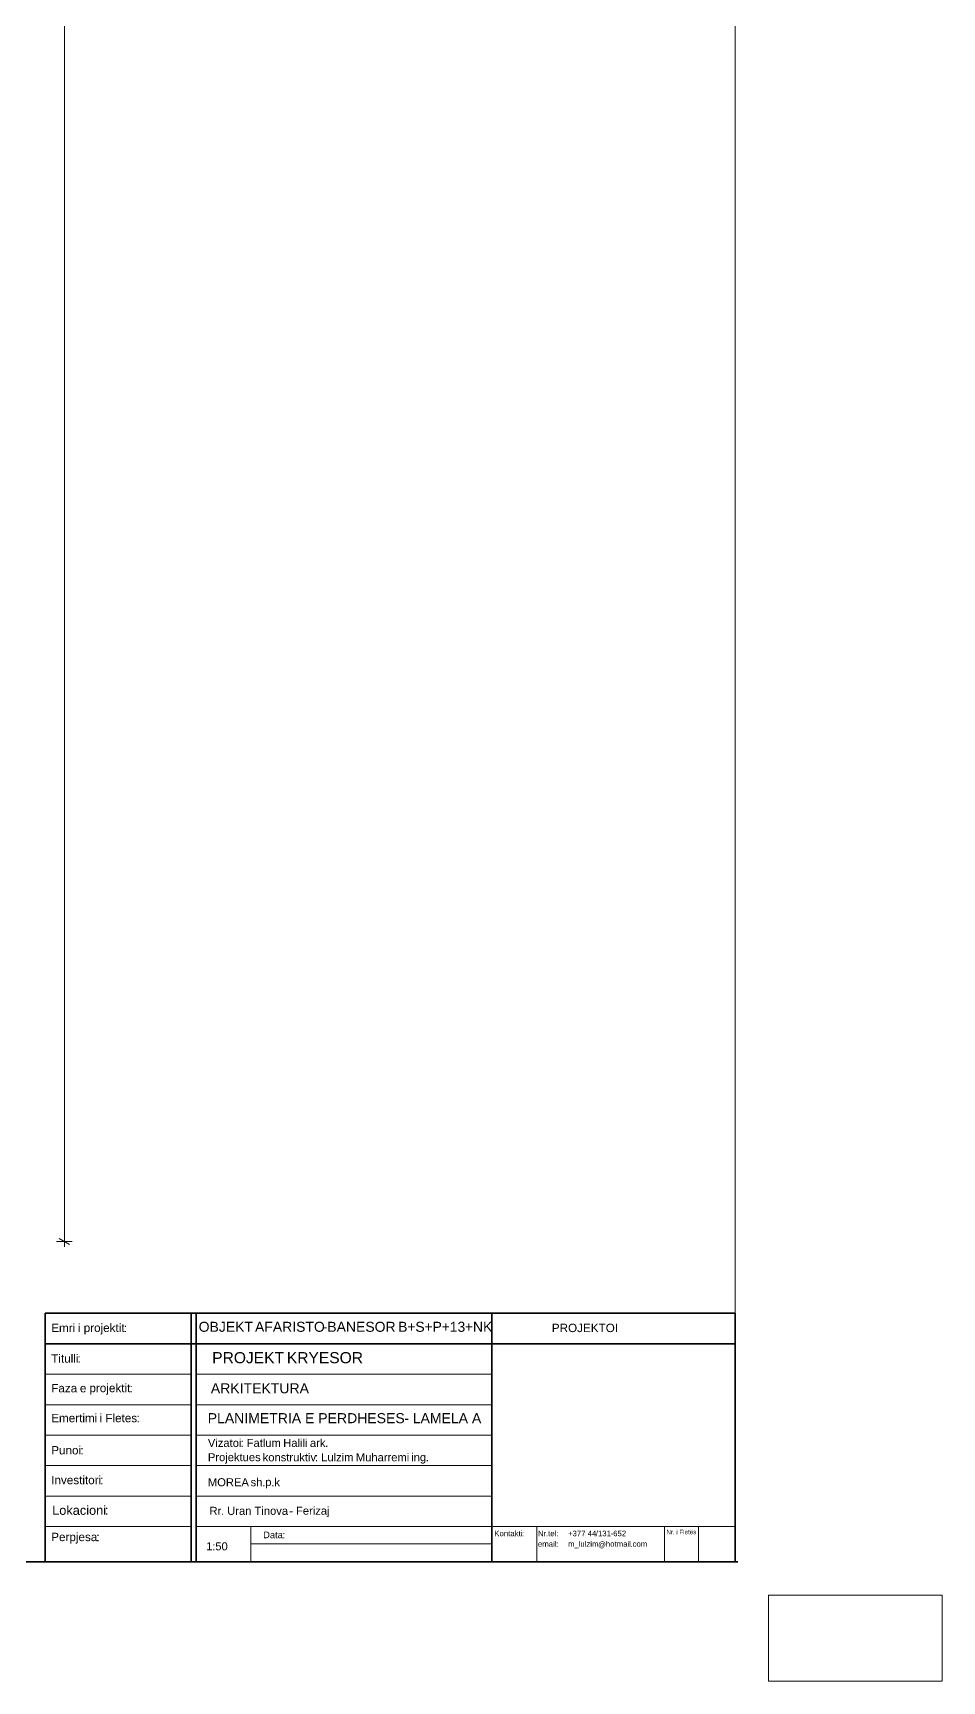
# Model space of a CAD drawing. Header units: millimetres. Extents: x -117066 to -55301, y -75598 to 14871.
# Drawn here: x -68193 to -55301, y -75598 to -52236 of the extents above; entities that cross this region are included whole.
import ezdxf

# ---------------------------------------------------------------- set-up
doc = ezdxf.new("R2010")
doc.units = ezdxf.units.MM
doc.header["$MEASUREMENT"] = 0
doc.header["$XCLIPFRAME"] = 0
doc.layers.add('Drawing & Figure', color=7, linetype='Continuous')
for name, color, linetype, lineweight in [('Drawing & Figure_Pen_No__1', 7, 'Continuous', 13), ('Drawing & Figure_Pen_No__101', 252, 'Continuous', 13), ('Drawing & Figure_Pen_No__7', 7, 'Continuous', 35)]:
    doc.layers.add(name, color=color, linetype=linetype, lineweight=lineweight)
doc.styles.add('GENERATED_STYLE_1', font='arial.ttf')
picture_1 = doc.add_image_def('image1.bmp', size_in_pixel=(2048, 1447))

msp = doc.modelspace()

# ---------------------------------------------------------------- linework, layer by layer
at = {"layer": 'Drawing & Figure_Pen_No__1', "color": 7, "linetype": 'Continuous', "lineweight": 13}
for points in [[(-58233.9, -34626.2), (-58233.9, -73909.9)], [(-67822.6, -69324.9), (-67672.6, -69411.4)], [(-58233.9, -73909.9), (-58233.9, -70817)], [(-65949.1, -71248.8), (-68021.3, -71248.8)], [(-61686.6, -71248.8), (-65878.9, -71248.8)], [(-65949.1, -71680.6), (-68021.3, -71680.6)], [(-61686.6, -71680.6), (-65878.9, -71680.6)], [(-65949.1, -72112.4), (-68021.3, -72112.4)], [(-61686.6, -72112.4), (-65878.9, -72112.4)], [(-65949.1, -72544.3), (-68021.3, -72544.3)], [(-61686.6, -72544.3), (-65878.9, -72544.3)], [(-65949.1, -72976), (-68021.3, -72976)], [(-61686.6, -72976), (-65878.9, -72976)], [(-65949.1, -73407.9), (-68021.3, -73407.9)], [(-58233.9, -73407.9), (-65878.9, -73407.9)], [(-65101.9, -73909.9), (-65101.9, -73407.9)], [(-61049.2, -73407.9), (-61049.2, -73909.9)], [(-59237.3, -73407.9), (-59237.3, -73909.9)], [(-58754.9, -73407.9), (-58754.9, -73909.9)], [(-61686.6, -73651.4), (-65101.9, -73651.4)], [(-87303.3, -73909.9), (-58233.9, -73909.9)]]:
    msp.add_lwpolyline(points, dxfattribs=at)
msp.add_lwpolyline([(-55300.7, -75597.8), (-57761.2, -75597.8), (-57761.2, -74382.6), (-55300.7, -74382.6)], close=True, dxfattribs=at)
at = {"layer": 'Drawing & Figure_Pen_No__101', "color": 252, "linetype": 'Continuous', "lineweight": 13}
for points in [[(-67747.6, -69368.1), (-67747.6, -35635.1)], [(-67635.1, -69368.1), (-67860.1, -69368.1)], [(-67747.6, -69441.5), (-67747.6, -69368.1)]]:
    msp.add_lwpolyline(points, dxfattribs=at)
at = {"layer": 'Drawing & Figure_Pen_No__7', "color": 7, "linetype": 'Continuous', "lineweight": 35}
for points in [[(-68021.3, -70385.1), (-68021.3, -73909.9)], [(-58233.9, -70385.1), (-68021.3, -70385.1)], [(-65949.1, -70385.1), (-65949.1, -73909.9)], [(-65878.9, -70385.1), (-65878.9, -73909.9)], [(-61686.6, -70385.1), (-61686.6, -73909.9)], [(-58233.9, -73909.9), (-58233.9, -70385.1)], [(-58233.9, -70817), (-68021.3, -70817)], [(-58196.2, -73909.9), (-114132.4, -73909.9)], [(-68021.3, -73909.9), (-58233.9, -73909.9)]]:
    msp.add_lwpolyline(points, dxfattribs=at)

# ---------------------------------------------------------------- texts
at = {"layer": 'Drawing & Figure_Pen_No__1', "color": 7, "linetype": 'Continuous', "lineweight": 13, "attachment_point": 7, "style": 'GENERATED_STYLE_1'}
for s, insert, char_height in [('\\A1;{\\pql;\\fArial|b0|i0|c0|p34;Emri}', (-67934.2, -70651.4), 118.582), ('\\A1;{\\pql;\\fArial|b0|i0|c0|p34;i}', (-67554.8, -70651.4), 118.582), ('\\A1;{\\pql;\\fArial|b0|i0|c0|p34;projektit}', (-67473.5, -70685.5), 118.582), ('\\A1;{\\pql;\\fArial|b0|i0|c0|p34;OBJEKT}', (-65843, -70649.5), 141.802), ('\\A1;{\\pql;\\fArial|b0|i0|c0|p34;AFARISTO}', (-65044.3, -70649.5), 141.802), ('\\A1;{\\pql;\\fArial|b0|i0|c0|p34;BANESOR}', (-64018.8, -70649.5), 141.802), ('\\A1;{\\pql;\\fArial|b0|i0|c0|p34;B}', (-63014.1, -70647.1), 141.802), ('\\A1;{\\pql;\\fArial|b0|i0|c0|p34;+}', (-62884.3, -70647.1), 141.802), ('\\A1;{\\pql;\\fArial|b0|i0|c0|p34;S}', (-62770.2, -70649.5), 141.802), ('\\A1;{\\pql;\\fArial|b0|i0|c0|p34;+}', (-62640.6, -70647.1), 141.802), ('\\A1;{\\pql;\\fArial|b0|i0|c0|p34;P}', (-62526.3, -70647.1), 141.802), ('\\A1;{\\pql;\\fArial|b0|i0|c0|p34;+}', (-62396.8, -70647.1), 141.802), ('\\A1;{\\pql;\\fArial|b0|i0|c0|p34;13}', (-62282.7, -70649.6), 141.802), ('\\A1;{\\pql;\\fArial|b0|i0|c0|p34;+}', (-62067.6, -70647.1), 141.802), ('\\A1;{\\pql;\\fArial|b0|i0|c0|p34;NK}', (-61953.3, -70647.1), 141.802), ('\\A1;{\\pql;\\fArial|b0|i0|c0|p34;PROJEKTOI}', (-60834.5, -70653.3), 118.582), ('\\A1;{\\pql;\\fArial|b0|i0|c0|p34;:}', (-66905.2, -70651.4), 118.582), ('\\A1;{\\pql;\\fArial|b0|i0|c0|p34;-}', (-64083.6, -70647.1), 141.802), ('\\A1;{\\pql;\\fArial|b0|i0|c0|p34;Titulli}', (-67934.2, -71086.5), 118.582), ('\\A1;{\\pql;\\fArial|b0|i0|c0|p34;:}', (-67561.3, -71084.6), 118.582), ('\\A1;{\\pql;\\fArial|b0|i0|c0|p34;PROJEKT}', (-65650.9, -71095.5), 158.11), ('\\A1;{\\pql;\\fArial|b0|i0|c0|p34;KRYESOR}', (-64592.6, -71095.5), 158.11), ('\\A1;{\\pql;\\fArial|b0|i0|c0|p34;Faza}', (-67934.2, -71506.9), 118.582), ('\\A1;{\\pql;\\fArial|b0|i0|c0|p34;e}', (-67527.7, -71506.9), 118.582), ('\\A1;{\\pql;\\fArial|b0|i0|c0|p34;projektit}', (-67392.2, -71539.2), 118.582), ('\\A1;{\\pql;\\fArial|b0|i0|c0|p34;:}', (-66823.9, -71505.1), 118.582), ('\\A1;{\\pql;\\fArial|b0|i0|c0|p34;ARKITEKTURA}', (-65670.4, -71521.2), 142.299), ('\\A1;{\\pql;\\fArial|b0|i0|c0|p34;Emertimi}', (-67934.2, -71930.9), 118.582), ('\\A1;{\\pql;\\fArial|b0|i0|c0|p34;i}', (-67248, -71929), 118.582), ('\\A1;{\\pql;\\fArial|b0|i0|c0|p34;Fletes}', (-67166.6, -71930.9), 118.582), ('\\A1;{\\pql;\\fArial|b0|i0|c0|p34;:}', (-66724.1, -71929), 118.582), ('\\A1;{\\pql;\\fArial|b0|i0|c0|p34;PLANIMETRIA E PERDHESES}', (-65715.2, -71944.9), 142.299), ('\\A1;{\\pql;\\fArial|b0|i0|c0|p34;-}', (-62927.3, -71942.5), 142.299), ('\\A1;{\\pql;\\fArial|b0|i0|c0|p34;LAMELA \\fArial|b0|i0|c0|p34;A}', (-62807.5, -71942.5), 142.299), ('\\A1;{\\pql;\\fArial|b0|i0|c0|p34;Vizatoi}', (-65712.2, -72281), 113.442), ('\\A1;{\\pql;\\fArial|b0|i0|c0|p34;Fatlum}', (-65162.4, -72281), 113.442), ('\\A1;{\\pql;\\fArial|b0|i0|c0|p34;Halili}', (-64643.8, -72281), 113.442), ('\\A1;{\\pql;\\fArial|b0|i0|c0|p34;ark}', (-64265.2, -72281), 113.442), ('\\A1;{\\pql;\\fArial|b0|i0|c0|p34;Punoi}', (-67934.2, -72387.1), 118.582), ('\\A1;{\\pql;\\fArial|b0|i0|c0|p34;:}', (-67520, -72385.2), 118.582), ('\\A1;{\\pql;\\fArial|b0|i0|c0|p34;Projektues}', (-65712.2, -72515.7), 113.442), ('\\A1;{\\pql;\\fArial|b0|i0|c0|p34;:}', (-65249.4, -72279.2), 113.442), ('\\A1;{\\pql;\\fArial|b0|i0|c0|p34;konstruktiv}', (-64935.3, -72484.8), 113.442), ('\\A1;{\\pql;\\fArial|b0|i0|c0|p34;:}', (-64192.7, -72483), 113.442), ('\\A1;{\\pql;\\fArial|b0|i0|c0|p34;Lulzim}', (-64105.6, -72484.8), 113.442), ('\\A1;{\\pql;\\fArial|b0|i0|c0|p34;.}', (-64049.6, -72279.2), 113.442), ('\\A1;{\\pql;\\fArial|b0|i0|c0|p34;Muharremi}', (-63614, -72484.8), 113.442), ('\\A1;{\\pql;\\fArial|b0|i0|c0|p34;ing}', (-62828.8, -72515.7), 113.442), ('\\A1;{\\pql;\\fArial|b0|i0|c0|p34;.}', (-62622.4, -72483), 113.442), ('\\A1;{\\pql;\\fArial|b0|i0|c0|p34;Investitori}', (-67934.2, -72809.6), 118.582), ('\\A1;{\\pql;\\fArial|b0|i0|c0|p34;:}', (-67239.2, -72807.7), 118.582), ('\\A1;{\\pql;\\fArial|b0|i0|c0|p34;MOREA}', (-65712.2, -72838.1), 113.442), ('\\A1;{\\pql;\\fArial|b0|i0|c0|p34;sh}', (-65106.4, -72838), 113.442), ('\\A1;{\\pql;\\fArial|b0|i0|c0|p34;.}', (-64942.5, -72836.2), 113.442), ('\\A1;{\\pql;\\fArial|b0|i0|c0|p34;p}', (-64899, -72867.1), 113.442), ('\\A1;{\\pql;\\fArial|b0|i0|c0|p34;.}', (-64813, -72836.2), 113.442), ('\\A1;{\\pql;\\fArial|b0|i0|c0|p34;k}', (-64769.2, -72836.2), 113.442), ('\\A1;{\\pql;\\fArial|b0|i0|c0|p34;Lokacioni}', (-67920.7, -73243.7), 129.549), ('\\A1;{\\pql;\\fArial|b0|i0|c0|p34;Ferizaj}', (-64462.5, -73274.3), 113.442), ('\\A1;{\\pql;\\fArial|b0|i0|c0|p34;:}', (-67173.4, -73241.7), 129.549), ('\\A1;{\\pql;\\fArial|b0|i0|c0|p34;Rr}', (-65689.4, -73241.7), 113.442), ('\\A1;{\\pql;\\fArial|b0|i0|c0|p34;.}', (-65525.6, -73241.7), 113.442), ('\\A1;{\\pql;\\fArial|b0|i0|c0|p34;Uran Tinova}', (-65438.5, -73243.5), 113.442), ('\\A1;{\\pql;\\fArial|b0|i0|c0|p34;-}', (-64557.8, -73241.7), 113.442), ('\\A1;{\\pql;\\fArial|b0|i0|c0|p34;Perpjesa}', (-67934.2, -73650.5), 118.582), ('\\A1;{\\pql;\\fArial|b0|i0|c0|p34;:}', (-67294.4, -73616.3), 118.582), ('\\A1;{\\pql;\\fArial|b0|i0|c0|p34;Data}', (-64929, -73574.6), 94.866), ('\\A1;{\\pql;\\fArial|b0|i0|c0|p34;:}', (-64654.9, -73573.1), 94.866), ('\\A1;{\\pql;\\fArial|b0|i0|c0|p34;Kontakti}', (-61650.2, -73546.1), 79.055), ('\\A1;{\\pql;\\fArial|b0|i0|c0|p34;:}', (-61259.2, -73544.8), 79.055), ('\\A1;{\\pql;\\fArial|b0|i0|c0|p34;Nr}', (-61032.1, -73544.8), 79.055), ('\\A1;{\\pql;\\fArial|b0|i0|c0|p34;.}', (-60917.8, -73544.8), 79.055), ('\\A1;{\\pql;\\fArial|b0|i0|c0|p34;tel}', (-60887.5, -73546.1), 79.055), ('\\A1;{\\pql;\\fArial|b0|i0|c0|p34;:}', (-60773.2, -73544.8), 79.055), ('\\A1;{\\pql;\\fArial|b0|i0|c0|p34;+}', (-60605.1, -73544.8), 79.055), ('\\A1;{\\pql;\\fArial|b0|i0|c0|p34;377 44}', (-60541.4, -73546.2), 79.055), ('\\A1;{\\pql;\\fArial|b0|i0|c0|p34;/}', (-60211.2, -73546.1), 79.055), ('\\A1;{\\pql;\\fArial|b0|i0|c0|p34;131}', (-60180.7, -73546.2), 79.055), ('\\A1;{\\pql;\\fArial|b0|i0|c0|p34;-}', (-60000.8, -73544.8), 79.055), ('\\A1;{\\pql;\\fArial|b0|i0|c0|p34;652}', (-59964.6, -73546.1), 79.055), ('\\A1;{\\pql;\\fArial|b0|i0|c0|p34;Nr}', (-59209.2, -73516.8), 63.244), ('\\A1;{\\pql;\\fArial|b0|i0|c0|p34;.}', (-59117.7, -73516.8), 63.244), ('\\A1;{\\pql;\\fArial|b0|i0|c0|p34;i}', (-59069.1, -73516.8), 63.244), ('\\A1;{\\pql;\\fArial|b0|i0|c0|p34;Fletës}', (-59025.8, -73517.8), 63.244), ('\\A1;{\\pql;\\fArial|b0|i0|c0|p34;1}', (-65736.7, -73744.9), 113.442), ('\\A1;{\\pql;\\fArial|b0|i0|c0|p34;:}', (-65650.6, -73744.9), 113.442), ('\\A1;{\\pql;\\fArial|b0|i0|c0|p34;50}', (-65607.1, -73746.8), 113.442), ('\\A1;{\\pql;\\fArial|b0|i0|c0|p34;email}', (-61032.1, -73695.1), 79.055), ('\\A1;{\\pql;\\fArial|b0|i0|c0|p34;:}', (-60774, -73693.9), 79.055), ('\\A1;{\\pql;\\fArial|b0|i0|c0|p34;m}', (-60605.1, -73693.9), 79.055), ('\\A1;{\\pql;\\fArial|b0|i0|c0|p34;_}', (-60514.6, -73715.4), 79.055), ('\\A1;{\\pql;\\fArial|b0|i0|c0|p34;lulzim}', (-60454.8, -73695.1), 79.055), ('\\A1;{\\pql;\\fArial|b0|i0|c0|p34;@}', (-60178.7, -73716.7), 79.055), ('\\A1;{\\pql;\\fArial|b0|i0|c0|p34;hotmail}', (-60068.6, -73695.1), 79.055), ('\\A1;{\\pql;\\fArial|b0|i0|c0|p34;.}', (-59720.5, -73693.9), 79.055), ('\\A1;{\\pql;\\fArial|b0|i0|c0|p34;com}', (-59689.9, -73695.1), 79.055)]:
    msp.add_mtext(s, dxfattribs=dict(at, insert=insert, char_height=char_height))

# ---------------------------------------------------------------- pictures from other files: only their frames are drawn
at = {"layer": 'Drawing & Figure', "linetype": 'Continuous', "lineweight": 0}
image = msp.add_image(picture_1, insert=(-61686.6, -73407.9), size_in_units=(3452.6, 2591), dxfattribs=at)
image.set_boundary_path([(-0.5, -0.5), (2047.5, 1446.5)])

doc.saveas('drawing.dxf')
